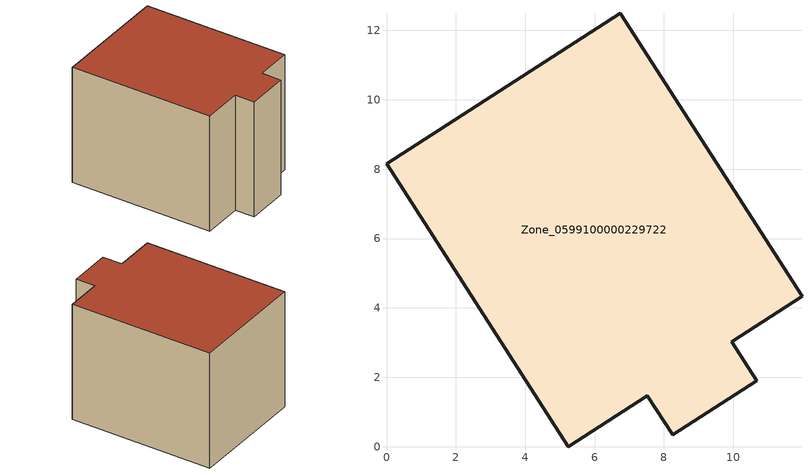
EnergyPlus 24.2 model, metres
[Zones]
Zone_0599100000229722
 floor ground (C_G): 0,8.15 6.74,12.49 11.98,4.34 9.95,3.03 10.67,1.9 8.25,0.34 7.52,1.47 5.24,0 z6.78
 wall outside (C_F): 6.74,12.49 0,8.15 5.24,0 7.52,1.47 8.25,0.34 10.67,1.9 9.95,3.03 11.98,4.34 6.74,12.49 z6.78:14.81
 roof outside (C_R): 10.67,1.9 9.95,3.03 11.98,4.34 6.74,12.49 0,8.15 5.24,0 7.52,1.47 8.25,0.34 z14.81
[BUILDING]
Pand.0599100000229722: North Axis=0; Terrain=City; Loads Convergence Tolerance Value=0.04; Temperature Convergence Tolerance Value=0.4; Solar Distribution=FullExterior; Maximum Number of Warmup Days=25; Minimum Number of Warmup Days=1
[Site:Location]
Rotterdam.The.Hague.AP_ZH_NLD Design_Conditions: Latitude=51.96; Longitude=4.45; Time Zone=1; Elevation=-4.5
[SITE:GROUNDTEMPERATURE:BUILDINGSURFACE]
18, 18, 18, 18, 18, 18, 18, 18, 18, 18, 18, 18
[MATERIAL] Thermal Absorptance=0.9; Solar Absorptance=0.7; Visible Absorptance=0.7
Name | Roughness | Thickness | Conductivity | Density | Specific Heat
G.TI.1946 | MediumSmooth | 0.15 | 1 | 540 | 1210
F.TI.1946 | Rough | 0.3 | 0.857143 | 1920 | 840
R.TI.1946 | MediumRough | 0.2 | 0.1 | 1500 | 1000
[CONSTRUCTION]
C_G: G.TI.1946
C_F: F.TI.1946
C_R: R.TI.1946
[ZONE]
Zone_0599100000229722: Type=1; Multiplier=1; Ceiling Height=Autocalculate; Volume=Autocalculate; Floor Area=autocalculate; Part of Total Floor Area=Yes
[ZONEINFILTRATION:DESIGNFLOWRATE]
Infil_Zone_0599100000229722: Zone or ZoneList or Space or SpaceList=Zone_0599100000229722; Schedule=AlwaysOn; Design Flow Rate Calculation Method=Flow/Area; Flow Rate per Floor Area=0.003; Constant Term Coefficient=1; Temperature Term Coefficient=0; Velocity Term Coefficient=0; Velocity Squared Term Coefficient=0
[HVACTEMPLATE:ZONE:IDEALLOADSAIRSYSTEM]
Zone_0599100000229722: Maximum Heating Supply Air Temperature=50; Minimum Cooling Supply Air Temperature=13; Maximum Heating Supply Air Humidity Ratio=0.0156; Minimum Cooling Supply Air Humidity Ratio=0.0077; Heating Limit=NoLimit; Cooling Limit=NoLimit; Dehumidification Control Type=ConstantSensibleHeatRatio; Cooling Sensible Heat Ratio=0.7; Dehumidification Setpoint=60; Humidification Control Type=None; Humidification Setpoint=30; Outdoor Air Method=None; Outdoor Air Flow Rate per Person=0.00944; Outdoor Air Flow Rate per Zone Floor Area=0; Outdoor Air Flow Rate per Zone=0; Demand Controlled Ventilation Type=None; Outdoor Air Economizer Type=NoEconomizer; Heat Recovery Type=None; Sensible Heat Recovery Effectiveness=0.7; Latent Heat Recovery Effectiveness=0.65
[ZONECONTROL:THERMOSTAT]
ThermostatControl_Zone_0599100000229722: Zone or ZoneList=Zone_0599100000229722; Control Type Schedule=DualSetpointControlType; Control 1=Thermostat_Zone_0599100000229722; Temperature Difference Between Cutout And Setpoint=0
[THERMOSTATSETPOINT:DUALSETPOINT]
Thermostat_Zone_0599100000229722: Heating Setpoint Temperature Schedule=HeatingSetpoint_Zone_0599100000229722; Cooling Setpoint Temperature Schedule=CoolingSetpoint_Zone_0599100000229722
[SCHEDULE:COMPACT]
HeatingSetpoint_Zone_0599100000229722: Through: 12/31, For: AllDays, Until: 24:00, 21
CoolingSetpoint_Zone_0599100000229722: Through: 12/31, For: AllDays, Until: 24:00, 24
DualSetpointControlType: Through: 12/31, For: AllDays, Until: 24:00, 4
AlwaysOn: Through: 12/31, For: AllDays, Until: 24:00, 1
